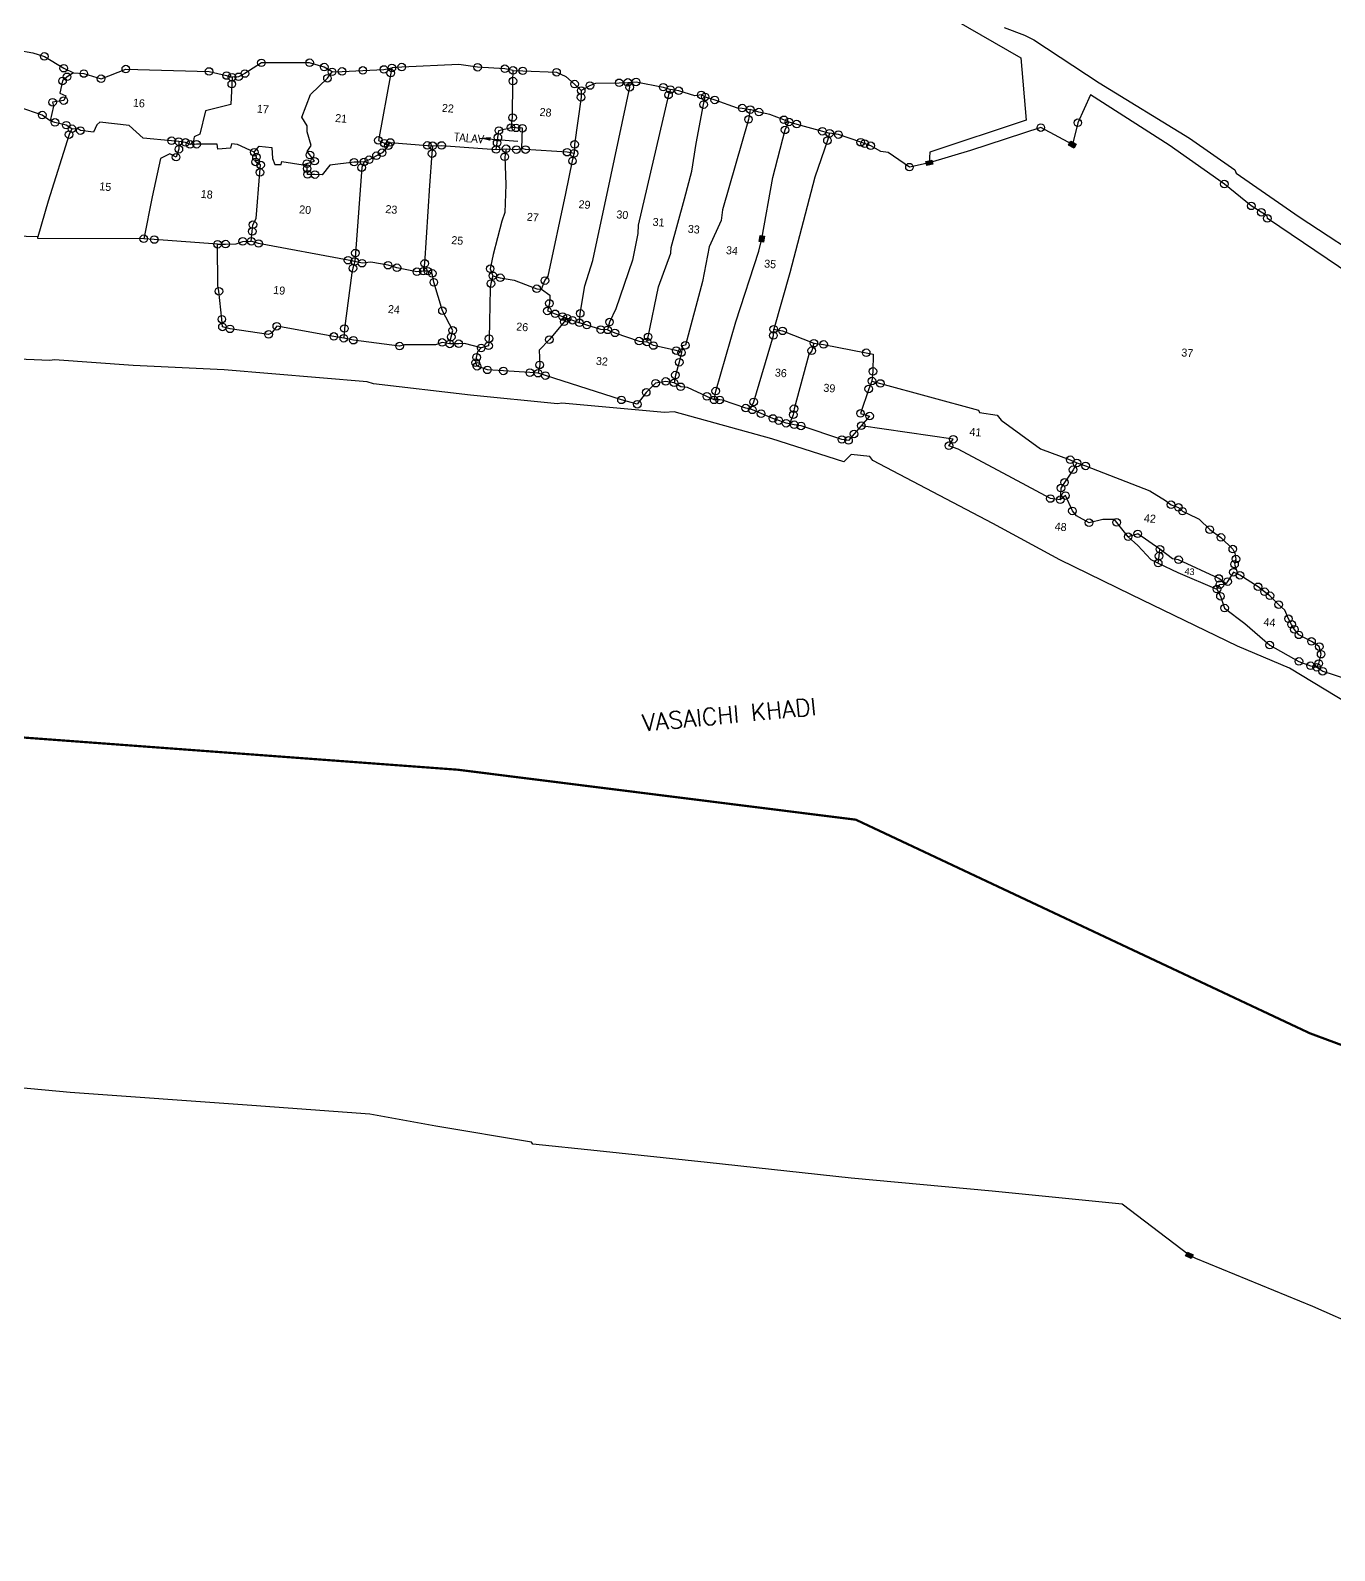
# Model space of a CAD drawing. Header units: metres. Extents: x 271592 to 276954, y 2137484 to 2140285.
# Drawn here: x 274428 to 275866, y 2137484 to 2139160 of the extents above; entities that cross this region are included whole.
import ezdxf

# ---------------------------------------------------------------- set-up
doc = ezdxf.new("R2010")
doc.units = ezdxf.units.M
doc.header["$LTSCALE"] = 0.3
doc.linetypes.add('DASHDOT', pattern=[1, 0.5, -0.25, 0, -0.25])
for name, color, linetype in [('OFF', 1, 'Continuous'), ('POLY_PARCEL', 6, 'Continuous'), ('POLY_ROAD', 30, 'Continuous'), ('POLY_WATER', 4, 'Continuous'), ('SYM_ARROW', 1, 'Continuous'), ('SYM_STONE', 1, 'Continuous'), ('TEXT_MAPIN', 7, 'Continuous'), ('TEXT_PARCEL', 7, 'Continuous'), ('V_BOUND_STREAM_LINE', 7, 'DASHDOT')]:
    doc.layers.add(name, color=color, linetype=linetype)
doc.styles.get("Standard").update_dxf_attribs({"font": 'simplex.shx'})
doc.styles.add('TEXT_MAP', font='', dxfattribs={"height": 1.8})
doc.styles.get('TEXT_MAP').set_extended_font_data('Kruti Dev 050')
doc.dimstyles.get("Standard").update_dxf_attribs({"dimtxt": 0.18, "dimasz": 0.18, "dimexe": 0.18, "dimexo": 0.0625, "dimgap": 0.09, "dimtad": 0, "dimtih": 1, "dimtoh": 1, "dimdec": 4, "dimzin": 0, "dimdsep": 46, "dimtxsty": 'Standard', "dimcen": 0.09, "dimadec": 0, "dimazin": 0, "dimtfac": 1, "dimtdec": 4, "dimtofl": 0, "dimtmove": 0, "dimatfit": 3, "dimfxl": 1, "dimtolj": 1, "dimtzin": 0, "dimarcsym": 0})

# ---------------------------------------------------------------- blocks, each defined once
blk = doc.blocks.new('STONE')
at = {"layer": 'SYM_STONE'}
blk.add_circle((0, 0), 0.851, dxfattribs=at)
blk = doc.blocks.new('STONESQUAREFILLED')
blk.add_hatch(color=256).paths.add_polyline_path([(0.7, -0.48), (0.7, 0.48), (-0.7, 0.48), (-0.7, -0.48)])
blk.add_lwpolyline([(-0.7, 0.48), (0.7, 0.48), (0.7, -0.48), (-0.7, -0.48)], close=True)
blk = doc.blocks.new('TEXTARROW')
blk.add_leader([(0, 0), (8.64, 0)], dimstyle='Standard', override={"dimtxt": 2.5, "dimasz": 2.5, "dimexe": 1.25, "dimexo": 0.625, "dimgap": 0.625, "dimtad": 1, "dimtih": 0, "dimtoh": 0, "dimzin": 8, "dimcen": 2.5, "dimtofl": 1})

msp = doc.modelspace()

# ---------------------------------------------------------------- linework, layer by layer
at = {"layer": 'OFF'}
for points in [[(275088.5, 2139097), (275086.4, 2139102.4)], [(275419.5, 2139025.3), (275418.9, 2139013.7)]]:
    msp.add_lwpolyline(points, dxfattribs=at)
at = {"layer": 'POLY_PARCEL'}
for points in [[(274379.6, 2139124.8), (274381.5, 2139133.2), (274389.4, 2139138.4), (274397.2, 2139140.9), (274430.2, 2139134.9), (274443, 2139131), (274464.3, 2139118), (274475, 2139112.9)], [(274760.2, 2139114), (274751.7, 2139119.2), (274735.5, 2139124), (274682.3, 2139123.9), (274664.2, 2139112.1), (274657.2, 2139108.5), (274650, 2139108)], [(274959.8, 2139115.6), (274950.8, 2139117.4), (274920.7, 2139119), (274900.1, 2139122), (274837.1, 2139119.2), (274826.2, 2139118.3)], [(274475, 2139112.9), (274468, 2139108.5), (274463, 2139104), (274459.9, 2139090.5), (274466.7, 2139087.7), (274464.3, 2139082.3), (274452.1, 2139080.4), (274452.9, 2139076.1), (274449.3, 2139060)], [(274475, 2139112.9), (274486.5, 2139112.1), (274505.5, 2139106.4), (274532.8, 2139117.1), (274624.6, 2139114.4), (274644, 2139109.9), (274650, 2139108)], [(274650, 2139108), (274649.7, 2139100.5), (274648.7, 2139077.9), (274620.6, 2139070.9), (274614.5, 2139045.3), (274608.3, 2139042.5), (274607.5, 2139038), (274603.6, 2139034)], [(274732.6, 2139012.8), (274741, 2139015.5), (274735.8, 2139022.3), (274732.9, 2139026.2), (274737.1, 2139032.9), (274732.9, 2139047.8), (274732.9, 2139054.3), (274726.8, 2139064.1), (274736.3, 2139088.9), (274755.2, 2139106.9), (274760.2, 2139114)], [(274760.2, 2139114), (274771.3, 2139114.5), (274794.2, 2139115.6), (274817.5, 2139116.6), (274826.2, 2139118.3)], [(274826.2, 2139118.3), (274825, 2139112.6), (274811.4, 2139038.4), (274817.9, 2139035.2), (274822.2, 2139032.5)], [(274957.7, 2139052.6), (274959.4, 2139063.6), (274959.7, 2139103.8), (274959.8, 2139115.6)], [(274959.8, 2139115.6), (274970.6, 2139115.1), (275007.8, 2139113.5), (275018.1, 2139108.9), (275027.7, 2139100.5), (275035, 2139093.3)], [(275035, 2139093.3), (275034.8, 2139085.9), (275027.7, 2139034), (275027.2, 2139024.1)], [(275033.1, 2138837.3), (275033.9, 2138847.6), (275038.9, 2138878.1), (275047.9, 2138905.9), (275067.9, 2139000.6), (275088.5, 2139097)], [(275035, 2139093.3), (275044.6, 2139098.9), (275051.2, 2139101.4), (275076.9, 2139101.9), (275086.4, 2139102.4)], [(275133.3, 2139094.4), (275131.3, 2139088.6), (275097.8, 2138944.8), (275097.5, 2138935.8), (275091.4, 2138906.3), (275073.1, 2138852.7), (275066.2, 2138838.1), (275064.1, 2138829.5)], [(275086.4, 2139102.4), (275095.5, 2139102.8), (275125.5, 2139097.1), (275133.3, 2139094.4)], [(275107.5, 2138816.2), (275108.8, 2138821.8), (275120.4, 2138876.8), (275133.8, 2138913.9), (275134.3, 2138920.4), (275148.9, 2138974.1), (275156.9, 2139004.4), (275161.8, 2139035), (275170, 2139077.8), (275171.7, 2139086.4)], [(275171.7, 2139086.4), (275167.4, 2139088.5), (275160.4, 2139087.6), (275142.5, 2139093.2), (275133.3, 2139094.4)], [(275171.7, 2139086.4), (275182.2, 2139083), (275207.1, 2139074.2), (275212.6, 2139074), (275221.4, 2139072.4)], [(274449.3, 2139060), (274440.7, 2139066.3), (274406.9, 2139078), (274399.1, 2139077.5)], [(275221.4, 2139072.4), (275219.5, 2139061.6), (275191, 2138962), (275189.2, 2138949.9), (275176.1, 2138921.1), (275168.7, 2138882.9), (275149.9, 2138812.5), (275146.4, 2138812), (275145.6, 2138804.5)], [(275264.1, 2139058.8), (275258.5, 2139061.1), (275242.9, 2139066.8), (275231, 2139069.6), (275221.4, 2139072.4)], [(274473.3, 2139051.3), (274467.2, 2139055.2), (274454.7, 2139058.2), (274449.3, 2139060)], [(274591.1, 2139037.1), (274583.3, 2139038), (274551.8, 2139040.9), (274536.4, 2139054.9), (274504.3, 2139058.6), (274501, 2139055.6), (274497.1, 2139047.5), (274482.7, 2139049.2), (274480.5, 2139050.9), (274473.3, 2139051.3)], [(275181.6, 2138752.3), (275183.4, 2138762), (275205.7, 2138838.2), (275231, 2138916.4), (275234.2, 2138929.9), (275246.2, 2138997.6), (275259.8, 2139050), (275264.1, 2139058.8)], [(275264.1, 2139058.8), (275272.7, 2139056.4), (275301, 2139048.5), (275308.9, 2139046.2)], [(274473.3, 2139051.3), (274470.2, 2139044.8), (274447.1, 2138971.5), (274435.8, 2138931.9)], [(274591.1, 2139037.1), (274591.3, 2139028.6), (274588.2, 2139019.9), (274581.4, 2139023.7), (274571.2, 2139018.4), (274561.7, 2138976.1), (274552.5, 2138930)], [(274603.6, 2139034), (274598.6, 2139036.2), (274591.1, 2139037.1)], [(274822.2, 2139032.5), (274824.5, 2139036.1), (274865.4, 2139032.9), (274871.2, 2139032.5)], [(275308.9, 2139046.2), (275306.6, 2139038.2), (275292.7, 2138997.7), (275265, 2138892.3), (275247.3, 2138830.2)], [(275418.9, 2139013.7), (275397, 2139008.9), (275373.5, 2139024.9), (275365.6, 2139026.3), (275354.3, 2139032.5), (275347.6, 2139034.8), (275343.2, 2139036.4), (275318.7, 2139044.8), (275308.9, 2139046.2)], [(274674.5, 2139025.3), (274655.8, 2139033.7), (274649.2, 2139034.6), (274648.4, 2139029.9), (274634.4, 2139028.9), (274633.5, 2139034.4), (274610.9, 2139034.1), (274603.6, 2139034)], [(274671.2, 2138927.2), (274672.3, 2138938), (274673, 2138945.4), (274676.7, 2138952.3), (274680.7, 2139003.1), (274681.5, 2139011.3), (274675.9, 2139014.6), (274676.9, 2139020), (274674.5, 2139025.3)], [(274674.5, 2139025.3), (274679.9, 2139031.9), (274693.8, 2139030.6), (274694.5, 2139018.6), (274697.2, 2139012), (274704, 2139012), (274704.9, 2139015), (274728.3, 2139011.5), (274732.6, 2139012.8)], [(274822.2, 2139032.5), (274815.4, 2139024.8), (274809.2, 2139021.5), (274801.1, 2139017.1), (274795.6, 2139014.6)], [(274861, 2138894.2), (274862.5, 2138902.7), (274868.2, 2138988.5), (274870.5, 2139023.8), (274871.2, 2139032.5)], [(274871.2, 2139032.5), (274881, 2139032.8), (274941.2, 2139028.4)], [(274952.1, 2139029.2), (274950.6, 2139020.3), (274951.8, 2138989.7), (274950.9, 2138958.8), (274947.6, 2138949.4), (274937.9, 2138912.7), (274934.6, 2138896.9), (274937.6, 2138889.1)], [(275027.2, 2139024.1), (275019.5, 2139025.4), (274973.6, 2139028.2), (274969.4, 2139029.6)], [(274991.2, 2138874.5), (274995, 2138883.8), (274998.5, 2138888.8), (275018, 2138979.8), (275025.4, 2139015.7), (275027.2, 2139024.1)], [(274795.6, 2139014.6), (274790.2, 2139014.5), (274784.5, 2139014.4), (274757.7, 2139011.1), (274749.3, 2139000.5), (274741.4, 2139000.7), (274733.2, 2139000.9), (274732.8, 2139007.3), (274732.6, 2139012.8)], [(274795.6, 2139014.6), (274792.9, 2139008.4), (274786, 2138914.1), (274785.3, 2138904.9)], [(274435.8, 2138931.9), (274397.7, 2138933), (274385.3, 2138946.1), (274373.7, 2138955), (274365, 2138963.2), (274360.4, 2138967.5), (274366.1, 2138980.3), (274371.9, 2138999.7)], [(274552.5, 2138930), (274435.9, 2138930.1), (274435.8, 2138931.9)], [(274634, 2138923.9), (274564.1, 2138929.1), (274552.5, 2138930)], [(274634, 2138923.9), (274642.9, 2138924.1), (274654.6, 2138924.4), (274661.7, 2138927.1), (274671.2, 2138927.2)], [(274773.2, 2138820.2), (274762.2, 2138822.3), (274699.3, 2138833.5), (274693.6, 2138825.9), (274690.3, 2138824.5), (274647.7, 2138830.6), (274639.4, 2138832.7), (274638.7, 2138841.2), (274635.5, 2138872.1), (274634.3, 2138878), (274634, 2138923.9)], [(274785.3, 2138904.9), (274777.9, 2138906.3), (274679.3, 2138924.7), (274671.2, 2138927.2)], [(274785.3, 2138904.9), (274783.3, 2138897.4), (274782.1, 2138892.5), (274773.8, 2138831), (274773.2, 2138820.2)], [(274861, 2138894.2), (274853.8, 2138893.6), (274831.8, 2138898), (274822, 2138900.8), (274803, 2138904.2), (274793.3, 2138903), (274785.3, 2138904.9)], [(274890.1, 2138814), (274891.7, 2138821.7), (274893.3, 2138828.9), (274882, 2138850.6), (274872.5, 2138881.9), (274870.8, 2138891.7), (274865.9, 2138894.2), (274861, 2138894.2)], [(274937.6, 2138889.1), (274935.5, 2138880.5), (274934.6, 2138875.1), (274933.4, 2138819.8), (274932.9, 2138811.9), (274924.7, 2138809.5)], [(274937.6, 2138889.1), (274945.7, 2138887), (274961.2, 2138884.2), (274985.9, 2138874.9), (274991.2, 2138874.5)], [(274991.2, 2138874.5), (275000.5, 2138867.9), (274999.9, 2138858.6), (274997.7, 2138850.4), (275006.3, 2138847.2), (275014.5, 2138844.2), (275019.5, 2138842.3)], [(275019.5, 2138842.3), (275016.2, 2138838.5), (274999.9, 2138818.8), (274988.7, 2138807), (274989.2, 2138790.9), (274987.4, 2138781.7)], [(275019.5, 2138842.3), (275025.4, 2138840.1), (275033.1, 2138837.3)], [(275064.1, 2138829.5), (275056.6, 2138829.8), (275041.2, 2138834.8), (275033.1, 2138837.3)], [(274890.1, 2138814), (274881.7, 2138815.7), (274874.2, 2138813), (274840.1, 2138813.1), (274834.7, 2138811.6), (274783.8, 2138818.1), (274773.2, 2138820.2)], [(275064.1, 2138829.5), (275072.2, 2138826.2), (275098.8, 2138817.1), (275107.5, 2138816.2)], [(275221.6, 2138742), (275221.7, 2138742.3), (275225.2, 2138750), (275246.9, 2138823.3), (275247.3, 2138830.2)], [(275247.3, 2138830.2), (275257.1, 2138828.4), (275291.6, 2138814.8)], [(274924.7, 2138809.5), (274906.4, 2138814.3), (274899.9, 2138814.2), (274890.1, 2138814)], [(274987.4, 2138781.7), (274978.4, 2138782.3), (274949.2, 2138784.2), (274931.5, 2138785.4), (274920.2, 2138789.4), (274918.7, 2138793.2), (274919.6, 2138799.2), (274921.1, 2138805.8)], [(274921.1, 2138805.8), (274924.7, 2138809.5)], [(275145.6, 2138804.5), (275139.8, 2138806.6), (275114.6, 2138812.2), (275107.5, 2138816.2)], [(275145.6, 2138804.5), (275143.1, 2138793.7), (275138.9, 2138779.6), (275137.4, 2138771.1)], [(275291.6, 2138814.8), (275289.2, 2138806.5), (275286.1, 2138802.2), (275269.8, 2138742.5), (275268.9, 2138735.9), (275264.7, 2138725.9)], [(275291.6, 2138814.8), (275302.3, 2138813.5), (275349.3, 2138804.3), (275356.9, 2138802.8), (275356.7, 2138783.7), (275355.6, 2138773)], [(275137.4, 2138771.1), (275128.3, 2138772.7), (275117, 2138770.7), (275106.7, 2138760.6), (275096.9, 2138747.4), (275079.4, 2138752.3), (274995.5, 2138779.1), (274987.4, 2138781.7)], [(275181.6, 2138752.3), (275173.7, 2138756.2), (275152.2, 2138765.8), (275144.7, 2138766.7), (275137.4, 2138771.1)], [(275355.6, 2138773), (275352.1, 2138764.3), (275343, 2138737.4), (275353.1, 2138734.5), (275343.8, 2138723.8)], [(275355.6, 2138773), (275364.9, 2138770.4), (275473.3, 2138741.1), (275474.4, 2138738.3), (275493.8, 2138735.4), (275498.1, 2138730), (275541.7, 2138698.2), (275574.4, 2138686.3), (275581.7, 2138682.7)], [(275221.6, 2138742), (275216.5, 2138743.3), (275191, 2138752.1), (275187.8, 2138752.2), (275181.6, 2138752.3)], [(275264.7, 2138725.9), (275260.9, 2138726.5), (275252.9, 2138729.4), (275246.4, 2138731.8), (275233.3, 2138737.1), (275223.8, 2138741.3), (275221.6, 2138742)], [(275343.8, 2138723.8), (275335.9, 2138714.7), (275329.8, 2138707.6), (275322.5, 2138708.6), (275277.4, 2138723.6), (275270, 2138724.9), (275264.7, 2138725.9)], [(275563.3, 2138642.2), (275552.4, 2138643.5), (275510.5, 2138665.8), (275450.7, 2138698.1), (275440.5, 2138701.8), (275445.3, 2138708.9), (275343.8, 2138723.8)], [(275581.7, 2138682.7), (275577.4, 2138675.3), (275568, 2138661.3), (275564.1, 2138655.1), (275563.3, 2138642.2)], [(275581.7, 2138682.7), (275591.3, 2138679.4), (275662, 2138651.9), (275679.4, 2138641.2), (275685.5, 2138636.7), (275693.7, 2138633.8), (275698.1, 2138629.6), (275703.5, 2138626.9), (275716.5, 2138620.7), (275728.1, 2138609.2), (275740.5, 2138600.7), (275753.6, 2138587.8), (275755.8, 2138583.2), (275757.1, 2138576.8), (275755.5, 2138571.1), (275759.3, 2138560.2)], [(275638.2, 2138601.4), (275625.6, 2138617.2), (275623.1, 2138620.3), (275610.2, 2138620.3), (275595.1, 2138616.8), (275581.4, 2138624.4), (275576.7, 2138629.8), (275569.1, 2138646.8), (275563.3, 2138642.2)], [(275673.2, 2138587.7), (275648.8, 2138604.6), (275638.2, 2138601.4)], [(275638.2, 2138601.4), (275648.9, 2138591.9), (275663.1, 2138576.4), (275671.3, 2138572.3)], [(275671.3, 2138572.3), (275672.3, 2138580.1), (275673.2, 2138587.7)], [(275746.3, 2138549.4), (275746.1, 2138549.5), (275738.2, 2138555.4), (275693.8, 2138576.1), (275687.1, 2138576.9), (275673.2, 2138587.7)], [(275671.3, 2138572.3), (275692.8, 2138562), (275736.1, 2138543.7)], [(275759.3, 2138560.2), (275754.3, 2138562.2), (275747.8, 2138551.9), (275746.3, 2138549.4)], [(275846.2, 2138457.5), (275848.3, 2138461.6), (275851, 2138471.9), (275848.9, 2138480.2), (275840.4, 2138486), (275826.4, 2138493.2), (275821.5, 2138499.3), (275818.5, 2138504.7), (275815, 2138511), (275811, 2138520.3), (275804.1, 2138526.6), (275794.6, 2138536.4), (275788.7, 2138540.8), (275781.4, 2138546.2), (275761.5, 2138558.9), (275759.3, 2138560.2)], [(275736.1, 2138543.7), (275739.4, 2138548.6), (275746.3, 2138549.4)], [(275736.1, 2138543.7), (275740, 2138535.7), (275744.6, 2138522.7), (275766.8, 2138505.6), (275794.3, 2138482), (275826.5, 2138464), (275839.4, 2138459.2), (275846.2, 2138457.5)], [(275846.2, 2138457.5), (275852.7, 2138453.1), (275879, 2138444.9), (275886.1, 2138440.9), (275915.1, 2138431.4), (275935.7, 2138421.6), (275957.2, 2138414.4), (275969.2, 2138410.3), (275977.8, 2138408.2), (275991.3, 2138407.8), (276015.2, 2138407.2), (276024.7, 2138405.9), (276035, 2138399.1), (276175.8, 2138353.2), (276219, 2138338.4)]]:
    msp.add_lwpolyline(points, dxfattribs=at)
at = {"layer": 'POLY_ROAD'}
for points in [[(274238.2, 2139503), (274302, 2139509), (274305.5, 2139510.5), (274528.7, 2139482), (274627.3, 2139461.2), (274753.9, 2139431.2), (274869.8, 2139405.3), (274869.3, 2139398.4), (274896.6, 2139392.1), (274915.3, 2139372.5), (274939.6, 2139374.3), (274983.8, 2139370.3), (275070.7, 2139329.3), (275118.1, 2139304.5), (275215.4, 2139277.2), (275220.2, 2139278.5), (275295, 2139234.6), (275298.6, 2139231), (275385, 2139207.5), (275520, 2139129.5), (275525.7, 2139060.8), (275419.5, 2139025.3), (275419.5, 2139025.3)], [(275883.7, 2138890), (275791.7, 2138952.4), (275791.5, 2138955.3), (275785, 2138959.2), (275773.9, 2138966.2), (275744.3, 2138990.2), (275683.4, 2139033.2), (275596.7, 2139088.7), (275582.7, 2139057.9), (275576.7, 2139033.7), (275541.9, 2139052.5), (275464.2, 2139027.3), (275418.9, 2139013.7)]]:
    msp.add_lwpolyline(points, dxfattribs=at)
at = {"layer": 'POLY_WATER'}
for points in [[(275501.4, 2139163), (275524, 2139154.5), (275534.2, 2139149.2), (275606.2, 2139101.9), (275706, 2139040.8), (275755.8, 2139006.1), (275757.4, 2139002.4), (275826.6, 2138954.2), (275911.1, 2138899)], [(274941.2, 2139028.4), (274942.3, 2139035.7), (274943.1, 2139041.7), (274944.2, 2139049.3), (274957.7, 2139052.6)], [(274969.4, 2139029.6), (274970.1, 2139051.8), (274963.2, 2139052.2), (274957.7, 2139052.6)], [(274941.2, 2139028.4), (274952.1, 2139029.2)], [(274952.1, 2139029.2), (274963.5, 2139028.3), (274969.4, 2139029.6)], [(275920.5, 2138393.3), (275816.1, 2138456.4), (275758.9, 2138480.9), (275641.8, 2138537.4), (275563, 2138576.1), (275489.1, 2138616.1), (275356.5, 2138685.4), (275353.3, 2138689.9), (275332.7, 2138692.2), (275324.6, 2138684.1), (275245.3, 2138709.5), (275137.4, 2138739), (275127, 2138738.5), (275013.7, 2138748.7), (275008.8, 2138748), (274913, 2138757.6), (274805.8, 2138769.9), (274799, 2138772.3), (274641.2, 2138785.5), (274540.8, 2138790.1), (274454.3, 2138796.4), (274449.1, 2138795.6), (274370.6, 2138799)], [(276356, 2137483.5), (276265.3, 2137540.2), (276216.5, 2137571), (276184.4, 2137590.2), (276136, 2137621.7), (276090.5, 2137651.2), (276013.7, 2137679.5), (275948.6, 2137705.7), (275841.8, 2137752.7), (275712.7, 2137805.5), (275705.6, 2137809.1), (275631.6, 2137865.4), (275488.3, 2137879.7), (275332.7, 2137894), (275174.1, 2137911.3), (275052.7, 2137924.4), (274981.6, 2137931.8), (274980.1, 2137933.8), (274874.6, 2137951.5), (274802, 2137964.8), (274671.7, 2137974.3), (274471.3, 2137988.8), (274380.3, 2137997)]]:
    msp.add_lwpolyline(points, dxfattribs=at)
at = {"layer": 'V_BOUND_STREAM_LINE', "ltscale": 10, "const_width": 2.45}
msp.add_lwpolyline([(274280.5, 2139786.8), (274590.6, 2139736.5), (275053, 2139607.4), (275558.5, 2139362), (276125.9, 2139014.3), (276578.7, 2138548), (276830.3, 2138309.6), (276523.6, 2137800.1), (275838.6, 2138053.9), (275337.9, 2138289.4), (274899, 2138344.5), (274330.9, 2138386.6)], dxfattribs=at)

# ---------------------------------------------------------------- block references
at = {"layer": 'SYM_ARROW', "xscale": 4.900739516321015, "yscale": 4.900739516321015, "zscale": 4.900739516321015, "rotation": 355.3574673996505}
msp.add_blockref('TEXTARROW', (274922.8, 2139041), dxfattribs=at)
at = {"layer": 'SYM_STONE'}
for name, p, xscale, yscale, zscale, rotation in [('STONE', (274443, 2139131), 4.900739516321015, 4.900739516321015, 4.900739516321015, 355.3574673996505), ('STONE', (274464.3, 2139118), 4.900739516321015, 4.900739516321015, 4.900739516321015, 355.3574673996505), ('STONE', (274532.8, 2139117.1), 4.900739516321015, 4.900739516321015, 4.900739516321015, 355.3574673996505), ('STONE', (274682.3, 2139123.9), 4.900739516321015, 4.900739516321015, 4.900739516321015, 355.3574673996505), ('STONE', (274735.5, 2139124), 4.900739516321015, 4.900739516321015, 4.900739516321015, 355.3574673996505), ('STONE', (274751.7, 2139119.2), 4.900739516321015, 4.900739516321015, 4.900739516321015, 355.3574673996505), ('STONE', (274794.2, 2139115.6), 4.900739516321015, 4.900739516321015, 4.900739516321015, 355.3574673996505), ('STONE', (274817.5, 2139116.6), 4.900739516321015, 4.900739516321015, 4.900739516321015, 355.3574673996505), ('STONE', (274826.2, 2139118.3), 4.900739516321015, 4.900739516321015, 4.900739516321015, 355.3574673996505), ('STONE', (274837.1, 2139119.2), 4.900739516321015, 4.900739516321015, 4.900739516321015, 355.3574673996505), ('STONE', (274920.7, 2139119), 4.900739516321015, 4.900739516321015, 4.900739516321015, 355.3574673996505), ('STONE', (274950.8, 2139117.4), 4.900739516321015, 4.900739516321015, 4.900739516321015, 355.3574673996505), ('STONE', (274959.8, 2139115.6), 4.900739516321015, 4.900739516321015, 4.900739516321015, 355.3574673996505), ('STONE', (274463, 2139104), 4.900739516321015, 4.900739516321015, 4.900739516321015, 355.3574673996505), ('STONE', (274468, 2139108.5), 4.900739516321015, 4.900739516321015, 4.900739516321015, 355.3574673996505), ('STONE', (274486.5, 2139112.1), 4.900739516321015, 4.900739516321015, 4.900739516321015, 355.3574673996505), ('STONE', (274505.5, 2139106.4), 4.900739516321015, 4.900739516321015, 4.900739516321015, 355.3574673996505), ('STONE', (274624.6, 2139114.4), 4.900739516321015, 4.900739516321015, 4.900739516321015, 355.3574673996505), ('STONE', (274644, 2139109.9), 4.900739516321015, 4.900739516321015, 4.900739516321015, 355.3574673996505), ('STONE', (274649.7, 2139100.5), 4.900739516321015, 4.900739516321015, 4.900739516321015, 355.3574673996505), ('STONE', (274650, 2139108), 4.900739516321015, 4.900739516321015, 4.900739516321015, 355.3574673996505), ('STONE', (274657.2, 2139108.5), 4.900739516321015, 4.900739516321015, 4.900739516321015, 355.3574673996505), ('STONE', (274664.2, 2139112.1), 4.900739516321015, 4.900739516321015, 4.900739516321015, 355.3574673996505), ('STONE', (274755.2, 2139106.9), 4.900739516321015, 4.900739516321015, 4.900739516321015, 355.3574673996505), ('STONE', (274760.2, 2139114), 4.900739516321015, 4.900739516321015, 4.900739516321015, 355.3574673996505), ('STONE', (274771.3, 2139114.5), 4.900739516321015, 4.900739516321015, 4.900739516321015, 355.3574673996505), ('STONE', (274825, 2139112.6), 4.900739516321015, 4.900739516321015, 4.900739516321015, 355.3574673996505), ('STONE', (274959.7, 2139103.8), 4.900739516321015, 4.900739516321015, 4.900739516321015, 355.3574673996505), ('STONE', (274970.6, 2139115.1), 4.900739516321015, 4.900739516321015, 4.900739516321015, 355.3574673996505), ('STONE', (275007.8, 2139113.5), 4.900739516321015, 4.900739516321015, 4.900739516321015, 355.3574673996505), ('STONE', (275027.7, 2139100.5), 4.900739516321015, 4.900739516321015, 4.900739516321015, 355.3574673996505), ('STONE', (275044.6, 2139098.9), 4.900739516321015, 4.900739516321015, 4.900739516321015, 355.3574673996505), ('STONE', (275076.9, 2139101.9), 4.900739516321015, 4.900739516321015, 4.900739516321015, 355.3574673996505), ('STONE', (275086.4, 2139102.4), 4.900739516321015, 4.900739516321015, 4.900739516321015, 355.3574673996505), ('STONE', (275095.5, 2139102.8), 4.900739516321015, 4.900739516321015, 4.900739516321015, 355.3574673996505), ('STONE', (274464.3, 2139082.3), 4.900739516321015, 4.900739516321015, 4.900739516321015, 355.3574673996505), ('STONE', (275034.8, 2139085.9), 4.900739516321015, 4.900739516321015, 4.900739516321015, 355.3574673996505), ('STONE', (275035, 2139093.3), 4.900739516321015, 4.900739516321015, 4.900739516321015, 355.3574673996505), ('STONE', (275088.5, 2139097), 4.900739516321015, 4.900739516321015, 4.900739516321015, 355.3574673996505), ('STONE', (275125.5, 2139097.1), 4.900739516321015, 4.900739516321015, 4.900739516321015, 355.3574673996505), ('STONE', (275131.3, 2139088.6), 4.900739516321015, 4.900739516321015, 4.900739516321015, 355.3574673996505), ('STONE', (275133.3, 2139094.4), 4.900739516321015, 4.900739516321015, 4.900739516321015, 355.3574673996505), ('STONE', (275142.5, 2139093.2), 4.900739516321015, 4.900739516321015, 4.900739516321015, 355.3574673996505), ('STONE', (275167.4, 2139088.5), 4.900739516321015, 4.900739516321015, 4.900739516321015, 355.3574673996505), ('STONE', (275171.7, 2139086.4), 4.900739516321015, 4.900739516321015, 4.900739516321015, 355.3574673996505), ('STONE', (275182.2, 2139083), 4.900739516321015, 4.900739516321015, 4.900739516321015, 355.3574673996505), ('STONE', (274440.7, 2139066.3), 4.900739516321015, 4.900739516321015, 4.900739516321015, 355.3574673996505), ('STONE', (274452.1, 2139080.4), 4.900739516321015, 4.900739516321015, 4.900739516321015, 355.3574673996505), ('STONE', (275170, 2139077.8), 4.900739516321015, 4.900739516321015, 4.900739516321015, 355.3574673996505), ('STONE', (275212.6, 2139074), 4.900739516321015, 4.900739516321015, 4.900739516321015, 355.3574673996505), ('STONE', (275221.4, 2139072.4), 4.900739516321015, 4.900739516321015, 4.900739516321015, 355.3574673996505), ('STONE', (275231, 2139069.6), 4.900739516321015, 4.900739516321015, 4.900739516321015, 355.3574673996505), ('STONE', (274454.7, 2139058.2), 4.900739516321015, 4.900739516321015, 4.900739516321015, 355.3574673996505), ('STONE', (274467.2, 2139055.2), 4.900739516321015, 4.900739516321015, 4.900739516321015, 355.3574673996505), ('STONE', (274473.3, 2139051.3), 4.900739516321015, 4.900739516321015, 4.900739516321015, 355.3574673996505), ('STONE', (274482.7, 2139049.2), 4.900739516321015, 4.900739516321015, 4.900739516321015, 355.3574673996505), ('STONE', (274944.2, 2139049.3), 4.900739516321015, 4.900739516321015, 4.900739516321015, 355.3574673996505), ('STONE', (274957.7, 2139052.6), 4.900739516321015, 4.900739516321015, 4.900739516321015, 355.3574673996505), ('STONE', (274959.4, 2139063.6), 4.900739516321015, 4.900739516321015, 4.900739516321015, 355.3574673996505), ('STONE', (274963.2, 2139052.2), 4.900739516321015, 4.900739516321015, 4.900739516321015, 355.3574673996505), ('STONE', (274970.1, 2139051.8), 4.900739516321015, 4.900739516321015, 4.900739516321015, 355.3574673996505), ('STONE', (275219.5, 2139061.6), 4.900739516321015, 4.900739516321015, 4.900739516321015, 355.3574673996505), ('STONE', (275258.5, 2139061.1), 4.900739516321015, 4.900739516321015, 4.900739516321015, 355.3574673996505), ('STONE', (275259.8, 2139050), 4.900739516321015, 4.900739516321015, 4.900739516321015, 355.3574673996505), ('STONE', (275264.1, 2139058.8), 4.900739516321015, 4.900739516321015, 4.900739516321015, 355.3574673996505), ('STONE', (275272.7, 2139056.4), 4.900739516321015, 4.900739516321015, 4.900739516321015, 355.3574673996505), ('STONE', (275301, 2139048.5), 4.900739516321015, 4.900739516321015, 4.900739516321015, 355.3574673996505), ('STONE', (275541.9, 2139052.5), 4.900739516321015, 4.900739516321015, 4.900739516321015, 355.3574673996505), ('STONE', (275582.7, 2139057.9), 4.900739516321015, 4.900739516321015, 4.900739516321015, 355.3574673996505), ('STONE', (274470.2, 2139044.8), 4.900739516321015, 4.900739516321015, 4.900739516321015, 355.3574673996505), ('STONE', (274583.3, 2139038), 4.900739516321015, 4.900739516321015, 4.900739516321015, 355.3574673996505), ('STONE', (274591.1, 2139037.1), 4.900739516321015, 4.900739516321015, 4.900739516321015, 355.3574673996505), ('STONE', (274598.6, 2139036.2), 4.900739516321015, 4.900739516321015, 4.900739516321015, 355.3574673996505), ('STONE', (274603.6, 2139034), 4.900739516321015, 4.900739516321015, 4.900739516321015, 355.3574673996505), ('STONE', (274610.9, 2139034.1), 4.900739516321015, 4.900739516321015, 4.900739516321015, 355.3574673996505), ('STONE', (274811.4, 2139038.4), 4.900739516321015, 4.900739516321015, 4.900739516321015, 355.3574673996505), ('STONE', (274817.9, 2139035.2), 4.900739516321015, 4.900739516321015, 4.900739516321015, 355.3574673996505), ('STONE', (274822.2, 2139032.5), 4.900739516321015, 4.900739516321015, 4.900739516321015, 355.3574673996505), ('STONE', (274824.5, 2139036.1), 4.900739516321015, 4.900739516321015, 4.900739516321015, 355.3574673996505), ('STONE', (274865.4, 2139032.9), 4.900739516321015, 4.900739516321015, 4.900739516321015, 355.3574673996505), ('STONE', (274871.2, 2139032.5), 4.900739516321015, 4.900739516321015, 4.900739516321015, 355.3574673996505), ('STONE', (274881, 2139032.8), 4.900739516321015, 4.900739516321015, 4.900739516321015, 355.3574673996505), ('STONE', (274942.3, 2139035.7), 4.900739516321015, 4.900739516321015, 4.900739516321015, 355.3574673996505), ('STONE', (274943.1, 2139041.7), 4.900739516321015, 4.900739516321015, 4.900739516321015, 355.3574673996505), ('STONE', (275027.7, 2139034), 4.900739516321015, 4.900739516321015, 4.900739516321015, 355.3574673996505), ('STONE', (275306.6, 2139038.2), 4.900739516321015, 4.900739516321015, 4.900739516321015, 355.3574673996505), ('STONE', (275308.9, 2139046.2), 4.900739516321015, 4.900739516321015, 4.900739516321015, 355.3574673996505), ('STONE', (275318.7, 2139044.8), 4.900739516321015, 4.900739516321015, 4.900739516321015, 355.3574673996505), ('STONE', (275343.2, 2139036.4), 4.900739516321015, 4.900739516321015, 4.900739516321015, 355.3574673996505), ('STONE', (275347.6, 2139034.8), 4.900739516321015, 4.900739516321015, 4.900739516321015, 355.3574673996505), ('STONE', (275354.3, 2139032.5), 4.900739516321015, 4.900739516321015, 4.900739516321015, 355.3574673996505), ('STONESQUAREFILLED', (275576.7, 2139033.7), 4.900739516321016, 4.900739516321016, 4.900739516321016, 151.645063815434), ('STONE', (274588.2, 2139019.9), 4.900739516321015, 4.900739516321015, 4.900739516321015, 355.3574673996505), ('STONE', (274591.3, 2139028.6), 4.900739516321015, 4.900739516321015, 4.900739516321015, 355.3574673996505), ('STONE', (274674.5, 2139025.3), 4.900739516321015, 4.900739516321015, 4.900739516321015, 355.3574673996505), ('STONE', (274676.9, 2139020), 4.900739516321015, 4.900739516321015, 4.900739516321015, 355.3574673996505), ('STONE', (274735.8, 2139022.3), 4.900739516321015, 4.900739516321015, 4.900739516321015, 355.3574673996505), ('STONE', (274741, 2139015.5), 4.900739516321015, 4.900739516321015, 4.900739516321015, 355.3574673996505), ('STONE', (274801.1, 2139017.1), 4.900739516321015, 4.900739516321015, 4.900739516321015, 355.3574673996505), ('STONE', (274809.2, 2139021.5), 4.900739516321015, 4.900739516321015, 4.900739516321015, 355.3574673996505), ('STONE', (274815.4, 2139024.8), 4.900739516321015, 4.900739516321015, 4.900739516321015, 355.3574673996505), ('STONE', (274870.5, 2139023.8), 4.900739516321015, 4.900739516321015, 4.900739516321015, 355.3574673996505), ('STONE', (274941.2, 2139028.4), 4.900739516321015, 4.900739516321015, 4.900739516321015, 355.3574673996505), ('STONE', (274950.6, 2139020.3), 4.900739516321015, 4.900739516321015, 4.900739516321015, 355.3574673996505), ('STONE', (274952.1, 2139029.2), 4.900739516321015, 4.900739516321015, 4.900739516321015, 355.3574673996505), ('STONE', (274963.5, 2139028.3), 4.900739516321015, 4.900739516321015, 4.900739516321015, 355.3574673996505), ('STONE', (274973.6, 2139028.2), 4.900739516321015, 4.900739516321015, 4.900739516321015, 355.3574673996505), ('STONE', (275019.5, 2139025.4), 4.900739516321015, 4.900739516321015, 4.900739516321015, 355.3574673996505), ('STONE', (275025.4, 2139015.7), 4.900739516321015, 4.900739516321015, 4.900739516321015, 355.3574673996505), ('STONE', (275027.2, 2139024.1), 4.900739516321015, 4.900739516321015, 4.900739516321015, 355.3574673996505), ('STONE', (274675.9, 2139014.6), 4.900739516321015, 4.900739516321015, 4.900739516321015, 355.3574673996505), ('STONE', (274680.7, 2139003.1), 4.900739516321015, 4.900739516321015, 4.900739516321015, 355.3574673996505), ('STONE', (274681.5, 2139011.3), 4.900739516321015, 4.900739516321015, 4.900739516321015, 355.3574673996505), ('STONE', (274732.6, 2139012.8), 4.900739516321015, 4.900739516321015, 4.900739516321015, 355.3574673996505), ('STONE', (274732.8, 2139007.3), 4.900739516321015, 4.900739516321015, 4.900739516321015, 355.3574673996505), ('STONE', (274733.2, 2139000.9), 4.900739516321015, 4.900739516321015, 4.900739516321015, 355.3574673996505), ('STONE', (274741.4, 2139000.7), 4.900739516321015, 4.900739516321015, 4.900739516321015, 355.3574673996505), ('STONE', (274784.5, 2139014.4), 4.900739516321015, 4.900739516321015, 4.900739516321015, 355.3574673996505), ('STONE', (274792.9, 2139008.4), 4.900739516321015, 4.900739516321015, 4.900739516321015, 355.3574673996505), ('STONE', (274795.6, 2139014.6), 4.900739516321015, 4.900739516321015, 4.900739516321015, 355.3574673996505), ('STONE', (275397, 2139008.9), 4.900739516321015, 4.900739516321015, 4.900739516321015, 355.3574673996505), ('STONESQUAREFILLED', (275418.9, 2139013.7), 4.900739516321016, 4.900739516321016, 4.900739516321016, 192.1413679263194), ('STONE', (275744.3, 2138990.2), 4.900739516321015, 4.900739516321015, 4.900739516321015, 355.3574673996505), ('STONE', (275773.9, 2138966.2), 4.900739516321015, 4.900739516321015, 4.900739516321015, 355.3574673996505), ('STONE', (275785, 2138959.2), 4.900739516321015, 4.900739516321015, 4.900739516321015, 355.3574673996505), ('STONE', (275791.7, 2138952.4), 4.900739516321015, 4.900739516321015, 4.900739516321015, 355.3574673996505), ('STONE', (274672.3, 2138938), 4.900739516321015, 4.900739516321015, 4.900739516321015, 355.3574673996505), ('STONE', (274673, 2138945.4), 4.900739516321015, 4.900739516321015, 4.900739516321015, 355.3574673996505), ('STONE', (274552.5, 2138930), 4.900739516321015, 4.900739516321015, 4.900739516321015, 355.3574673996505), ('STONE', (274564.1, 2138929.1), 4.900739516321015, 4.900739516321015, 4.900739516321015, 355.3574673996505), ('STONE', (274634, 2138923.9), 4.900739516321015, 4.900739516321015, 4.900739516321015, 355.3574673996505), ('STONE', (274642.9, 2138924.1), 4.900739516321015, 4.900739516321015, 4.900739516321015, 355.3574673996505), ('STONE', (274661.7, 2138927.1), 4.900739516321015, 4.900739516321015, 4.900739516321015, 355.3574673996505), ('STONE', (274671.2, 2138927.2), 4.900739516321015, 4.900739516321015, 4.900739516321015, 355.3574673996505), ('STONE', (274679.3, 2138924.7), 4.900739516321015, 4.900739516321015, 4.900739516321015, 355.3574673996505), ('STONESQUAREFILLED', (275234.2, 2138929.9), 4.900739516321016, 4.900739516321016, 4.900739516321016, 79.96226322664268), ('STONE', (274777.9, 2138906.3), 4.900739516321015, 4.900739516321015, 4.900739516321015, 355.3574673996505), ('STONE', (274785.3, 2138904.9), 4.900739516321015, 4.900739516321015, 4.900739516321015, 355.3574673996505), ('STONE', (274786, 2138914.1), 4.900739516321015, 4.900739516321015, 4.900739516321015, 355.3574673996505), ('STONE', (274793.3, 2138903), 4.900739516321015, 4.900739516321015, 4.900739516321015, 355.3574673996505), ('STONE', (274822, 2138900.8), 4.900739516321015, 4.900739516321015, 4.900739516321015, 355.3574673996505), ('STONE', (274831.8, 2138898), 4.900739516321015, 4.900739516321015, 4.900739516321015, 355.3574673996505), ('STONE', (274862.5, 2138902.7), 4.900739516321015, 4.900739516321015, 4.900739516321015, 355.3574673996505), ('STONE', (274783.3, 2138897.4), 4.900739516321015, 4.900739516321015, 4.900739516321015, 355.3574673996505), ('STONE', (274853.8, 2138893.6), 4.900739516321015, 4.900739516321015, 4.900739516321015, 355.3574673996505), ('STONE', (274861, 2138894.2), 4.900739516321015, 4.900739516321015, 4.900739516321015, 355.3574673996505), ('STONE', (274865.9, 2138894.2), 4.900739516321015, 4.900739516321015, 4.900739516321015, 355.3574673996505), ('STONE', (274870.8, 2138891.7), 4.900739516321015, 4.900739516321015, 4.900739516321015, 355.3574673996505), ('STONE', (274872.5, 2138881.9), 4.900739516321015, 4.900739516321015, 4.900739516321015, 355.3574673996505), ('STONE', (274934.6, 2138896.9), 4.900739516321015, 4.900739516321015, 4.900739516321015, 355.3574673996505), ('STONE', (274937.6, 2138889.1), 4.900739516321015, 4.900739516321015, 4.900739516321015, 355.3574673996505), ('STONE', (274945.7, 2138887), 4.900739516321015, 4.900739516321015, 4.900739516321015, 355.3574673996505), ('STONE', (274995, 2138883.8), 4.900739516321015, 4.900739516321015, 4.900739516321015, 355.3574673996505), ('STONE', (274635.5, 2138872.1), 4.900739516321015, 4.900739516321015, 4.900739516321015, 355.3574673996505), ('STONE', (274935.5, 2138880.5), 4.900739516321015, 4.900739516321015, 4.900739516321015, 355.3574673996505), ('STONE', (274985.9, 2138874.9), 4.900739516321015, 4.900739516321015, 4.900739516321015, 355.3574673996505), ('STONE', (274882, 2138850.6), 4.900739516321015, 4.900739516321015, 4.900739516321015, 355.3574673996505), ('STONE', (274997.7, 2138850.4), 4.900739516321015, 4.900739516321015, 4.900739516321015, 355.3574673996505), ('STONE', (274999.9, 2138858.6), 4.900739516321015, 4.900739516321015, 4.900739516321015, 355.3574673996505), ('STONE', (275006.3, 2138847.2), 4.900739516321015, 4.900739516321015, 4.900739516321015, 355.3574673996505), ('STONE', (275033.9, 2138847.6), 4.900739516321015, 4.900739516321015, 4.900739516321015, 355.3574673996505), ('STONE', (274638.7, 2138841.2), 4.900739516321015, 4.900739516321015, 4.900739516321015, 355.3574673996505), ('STONE', (274639.4, 2138832.7), 4.900739516321015, 4.900739516321015, 4.900739516321015, 355.3574673996505), ('STONE', (274647.7, 2138830.6), 4.900739516321015, 4.900739516321015, 4.900739516321015, 355.3574673996505), ('STONE', (274699.3, 2138833.5), 4.900739516321015, 4.900739516321015, 4.900739516321015, 355.3574673996505), ('STONE', (274773.8, 2138831), 4.900739516321015, 4.900739516321015, 4.900739516321015, 355.3574673996505), ('STONE', (275014.5, 2138844.2), 4.900739516321015, 4.900739516321015, 4.900739516321015, 355.3574673996505), ('STONE', (275016.2, 2138838.5), 4.900739516321015, 4.900739516321015, 4.900739516321015, 355.3574673996505), ('STONE', (275019.5, 2138842.3), 4.900739516321015, 4.900739516321015, 4.900739516321015, 355.3574673996505), ('STONE', (275025.4, 2138840.1), 4.900739516321015, 4.900739516321015, 4.900739516321015, 355.3574673996505), ('STONE', (275033.1, 2138837.3), 4.900739516321015, 4.900739516321015, 4.900739516321015, 355.3574673996505), ('STONE', (275041.2, 2138834.8), 4.900739516321015, 4.900739516321015, 4.900739516321015, 355.3574673996505), ('STONE', (275066.2, 2138838.1), 4.900739516321015, 4.900739516321015, 4.900739516321015, 355.3574673996505), ('STONE', (274690.3, 2138824.5), 4.900739516321015, 4.900739516321015, 4.900739516321015, 355.3574673996505), ('STONE', (274762.2, 2138822.3), 4.900739516321015, 4.900739516321015, 4.900739516321015, 355.3574673996505), ('STONE', (274773.2, 2138820.2), 4.900739516321015, 4.900739516321015, 4.900739516321015, 355.3574673996505), ('STONE', (274783.8, 2138818.1), 4.900739516321015, 4.900739516321015, 4.900739516321015, 355.3574673996505), ('STONE', (274881.7, 2138815.7), 4.900739516321015, 4.900739516321015, 4.900739516321015, 355.3574673996505), ('STONE', (274890.1, 2138814), 4.900739516321015, 4.900739516321015, 4.900739516321015, 355.3574673996505), ('STONE', (274891.7, 2138821.7), 4.900739516321015, 4.900739516321015, 4.900739516321015, 355.3574673996505), ('STONE', (274893.3, 2138828.9), 4.900739516321015, 4.900739516321015, 4.900739516321015, 355.3574673996505), ('STONE', (274899.9, 2138814.2), 4.900739516321015, 4.900739516321015, 4.900739516321015, 355.3574673996505), ('STONE', (274933.4, 2138819.8), 4.900739516321015, 4.900739516321015, 4.900739516321015, 355.3574673996505), ('STONE', (274999.9, 2138818.8), 4.900739516321015, 4.900739516321015, 4.900739516321015, 355.3574673996505), ('STONE', (275056.6, 2138829.8), 4.900739516321015, 4.900739516321015, 4.900739516321015, 355.3574673996505), ('STONE', (275064.1, 2138829.5), 4.900739516321015, 4.900739516321015, 4.900739516321015, 355.3574673996505), ('STONE', (275072.2, 2138826.2), 4.900739516321015, 4.900739516321015, 4.900739516321015, 355.3574673996505), ('STONE', (275098.8, 2138817.1), 4.900739516321015, 4.900739516321015, 4.900739516321015, 355.3574673996505), ('STONE', (275107.5, 2138816.2), 4.900739516321015, 4.900739516321015, 4.900739516321015, 355.3574673996505), ('STONE', (275108.8, 2138821.8), 4.900739516321015, 4.900739516321015, 4.900739516321015, 355.3574673996505), ('STONE', (275246.9, 2138823.3), 4.900739516321015, 4.900739516321015, 4.900739516321015, 355.3574673996505), ('STONE', (275247.3, 2138830.2), 4.900739516321015, 4.900739516321015, 4.900739516321015, 355.3574673996505), ('STONE', (275257.1, 2138828.4), 4.900739516321015, 4.900739516321015, 4.900739516321015, 355.3574673996505), ('STONE', (275291.6, 2138814.8), 4.900739516321015, 4.900739516321015, 4.900739516321015, 355.3574673996505), ('STONE', (274834.7, 2138811.6), 4.900739516321015, 4.900739516321015, 4.900739516321015, 355.3574673996505), ('STONE', (274919.6, 2138799.2), 4.900739516321015, 4.900739516321015, 4.900739516321015, 355.3574673996505), ('STONE', (274924.7, 2138809.5), 4.900739516321015, 4.900739516321015, 4.900739516321015, 355.3574673996505), ('STONE', (274932.9, 2138811.9), 4.900739516321015, 4.900739516321015, 4.900739516321015, 355.3574673996505), ('STONE', (275114.6, 2138812.2), 4.900739516321015, 4.900739516321015, 4.900739516321015, 355.3574673996505), ('STONE', (275139.8, 2138806.6), 4.900739516321015, 4.900739516321015, 4.900739516321015, 355.3574673996505), ('STONE', (275145.6, 2138804.5), 4.900739516321015, 4.900739516321015, 4.900739516321015, 355.3574673996505), ('STONE', (275149.9, 2138812.5), 4.900739516321015, 4.900739516321015, 4.900739516321015, 355.3574673996505), ('STONE', (275289.2, 2138806.5), 4.900739516321015, 4.900739516321015, 4.900739516321015, 355.3574673996505), ('STONE', (275302.3, 2138813.5), 4.900739516321015, 4.900739516321015, 4.900739516321015, 355.3574673996505), ('STONE', (275349.3, 2138804.3), 4.900739516321015, 4.900739516321015, 4.900739516321015, 355.3574673996505), ('STONE', (274918.7, 2138793.2), 4.900739516321015, 4.900739516321015, 4.900739516321015, 355.3574673996505), ('STONE', (274920.2, 2138789.4), 4.900739516321015, 4.900739516321015, 4.900739516321015, 355.3574673996505), ('STONE', (274931.5, 2138785.4), 4.900739516321015, 4.900739516321015, 4.900739516321015, 355.3574673996505), ('STONE', (274949.2, 2138784.2), 4.900739516321015, 4.900739516321015, 4.900739516321015, 355.3574673996505), ('STONE', (274978.4, 2138782.3), 4.900739516321015, 4.900739516321015, 4.900739516321015, 355.3574673996505), ('STONE', (274987.4, 2138781.7), 4.900739516321015, 4.900739516321015, 4.900739516321015, 355.3574673996505), ('STONE', (274989.2, 2138790.9), 4.900739516321015, 4.900739516321015, 4.900739516321015, 355.3574673996505), ('STONE', (275143.1, 2138793.7), 4.900739516321015, 4.900739516321015, 4.900739516321015, 355.3574673996505), ('STONE', (275356.7, 2138783.7), 4.900739516321015, 4.900739516321015, 4.900739516321015, 355.3574673996505), ('STONE', (274995.5, 2138779.1), 4.900739516321015, 4.900739516321015, 4.900739516321015, 355.3574673996505), ('STONE', (275117, 2138770.7), 4.900739516321015, 4.900739516321015, 4.900739516321015, 355.3574673996505), ('STONE', (275128.3, 2138772.7), 4.900739516321015, 4.900739516321015, 4.900739516321015, 355.3574673996505), ('STONE', (275137.4, 2138771.1), 4.900739516321015, 4.900739516321015, 4.900739516321015, 355.3574673996505), ('STONE', (275138.9, 2138779.6), 4.900739516321015, 4.900739516321015, 4.900739516321015, 355.3574673996505), ('STONE', (275144.7, 2138766.7), 4.900739516321015, 4.900739516321015, 4.900739516321015, 355.3574673996505), ('STONE', (275352.1, 2138764.3), 4.900739516321015, 4.900739516321015, 4.900739516321015, 355.3574673996505), ('STONE', (275355.6, 2138773), 4.900739516321015, 4.900739516321015, 4.900739516321015, 355.3574673996505), ('STONE', (275364.9, 2138770.4), 4.900739516321015, 4.900739516321015, 4.900739516321015, 355.3574673996505), ('STONE', (275079.4, 2138752.3), 4.900739516321015, 4.900739516321015, 4.900739516321015, 355.3574673996505), ('STONE', (275096.9, 2138747.4), 4.900739516321015, 4.900739516321015, 4.900739516321015, 355.3574673996505), ('STONE', (275106.7, 2138760.6), 4.900739516321015, 4.900739516321015, 4.900739516321015, 355.3574673996505), ('STONE', (275173.7, 2138756.2), 4.900739516321015, 4.900739516321015, 4.900739516321015, 355.3574673996505), ('STONE', (275181.6, 2138752.3), 4.900739516321015, 4.900739516321015, 4.900739516321015, 355.3574673996505), ('STONE', (275183.4, 2138762), 4.900739516321015, 4.900739516321015, 4.900739516321015, 355.3574673996505), ('STONE', (275187.8, 2138752.2), 4.900739516321015, 4.900739516321015, 4.900739516321015, 355.3574673996505), ('STONE', (275225.2, 2138750), 4.900739516321015, 4.900739516321015, 4.900739516321015, 355.3574673996505), ('STONE', (275216.5, 2138743.3), 4.900739516321015, 4.900739516321015, 4.900739516321015, 355.3574673996505), ('STONE', (275223.8, 2138741.3), 4.900739516321015, 4.900739516321015, 4.900739516321015, 355.3574673996505), ('STONE', (275233.3, 2138737.1), 4.900739516321015, 4.900739516321015, 4.900739516321015, 355.3574673996505), ('STONE', (275246.4, 2138731.8), 4.900739516321015, 4.900739516321015, 4.900739516321015, 355.3574673996505), ('STONE', (275268.9, 2138735.9), 4.900739516321015, 4.900739516321015, 4.900739516321015, 355.3574673996505), ('STONE', (275269.8, 2138742.5), 4.900739516321015, 4.900739516321015, 4.900739516321015, 355.3574673996505), ('STONE', (275343, 2138737.4), 4.900739516321015, 4.900739516321015, 4.900739516321015, 355.3574673996505), ('STONE', (275353.1, 2138734.5), 4.900739516321015, 4.900739516321015, 4.900739516321015, 355.3574673996505), ('STONE', (275252.9, 2138729.4), 4.900739516321015, 4.900739516321015, 4.900739516321015, 355.3574673996505), ('STONE', (275260.9, 2138726.5), 4.900739516321015, 4.900739516321015, 4.900739516321015, 355.3574673996505), ('STONE', (275270, 2138724.9), 4.900739516321015, 4.900739516321015, 4.900739516321015, 355.3574673996505), ('STONE', (275277.4, 2138723.6), 4.900739516321015, 4.900739516321015, 4.900739516321015, 355.3574673996505), ('STONE', (275335.9, 2138714.7), 4.900739516321015, 4.900739516321015, 4.900739516321015, 355.3574673996505), ('STONE', (275343.8, 2138723.8), 4.900739516321015, 4.900739516321015, 4.900739516321015, 355.3574673996505), ('STONE', (275322.5, 2138708.6), 4.900739516321015, 4.900739516321015, 4.900739516321015, 355.3574673996505), ('STONE', (275329.8, 2138707.6), 4.900739516321015, 4.900739516321015, 4.900739516321015, 355.3574673996505), ('STONE', (275440.5, 2138701.8), 4.900739516321015, 4.900739516321015, 4.900739516321015, 355.3574673996505), ('STONE', (275445.3, 2138708.9), 4.900739516321015, 4.900739516321015, 4.900739516321015, 355.3574673996505), ('STONE', (275574.4, 2138686.3), 4.900739516321015, 4.900739516321015, 4.900739516321015, 355.3574673996505), ('STONE', (275581.7, 2138682.7), 4.900739516321015, 4.900739516321015, 4.900739516321015, 355.3574673996505), ('STONE', (275577.4, 2138675.3), 4.900739516321015, 4.900739516321015, 4.900739516321015, 355.3574673996505), ('STONE', (275591.3, 2138679.4), 4.900739516321015, 4.900739516321015, 4.900739516321015, 355.3574673996505), ('STONE', (275564.1, 2138655.1), 4.900739516321015, 4.900739516321015, 4.900739516321015, 355.3574673996505), ('STONE', (275568, 2138661.3), 4.900739516321015, 4.900739516321015, 4.900739516321015, 355.3574673996505), ('STONE', (275569.1, 2138646.8), 4.900739516321015, 4.900739516321015, 4.900739516321015, 355.3574673996505), ('STONE', (275552.4, 2138643.5), 4.900739516321015, 4.900739516321015, 4.900739516321015, 355.3574673996505), ('STONE', (275563.3, 2138642.2), 4.900739516321015, 4.900739516321015, 4.900739516321015, 355.3574673996505), ('STONE', (275576.7, 2138629.8), 4.900739516321015, 4.900739516321015, 4.900739516321015, 355.3574673996505), ('STONE', (275685.5, 2138636.7), 4.900739516321015, 4.900739516321015, 4.900739516321015, 355.3574673996505), ('STONE', (275693.7, 2138633.8), 4.900739516321015, 4.900739516321015, 4.900739516321015, 355.3574673996505), ('STONE', (275698.1, 2138629.6), 4.900739516321015, 4.900739516321015, 4.900739516321015, 355.3574673996505), ('STONE', (275595.1, 2138616.8), 4.900739516321015, 4.900739516321015, 4.900739516321015, 355.3574673996505), ('STONE', (275625.6, 2138617.2), 4.900739516321015, 4.900739516321015, 4.900739516321015, 355.3574673996505), ('STONE', (275638.2, 2138601.4), 4.900739516321015, 4.900739516321015, 4.900739516321015, 355.3574673996505), ('STONE', (275648.8, 2138604.6), 4.900739516321015, 4.900739516321015, 4.900739516321015, 355.3574673996505), ('STONE', (275728.1, 2138609.2), 4.900739516321015, 4.900739516321015, 4.900739516321015, 355.3574673996505), ('STONE', (275740.5, 2138600.7), 4.900739516321015, 4.900739516321015, 4.900739516321015, 355.3574673996505), ('STONE', (275672.3, 2138580.1), 4.900739516321015, 4.900739516321015, 4.900739516321015, 355.3574673996505), ('STONE', (275673.2, 2138587.7), 4.900739516321015, 4.900739516321015, 4.900739516321015, 355.3574673996505), ('STONE', (275753.6, 2138587.8), 4.900739516321015, 4.900739516321015, 4.900739516321015, 355.3574673996505), ('STONE', (275671.3, 2138572.3), 4.900739516321015, 4.900739516321015, 4.900739516321015, 355.3574673996505), ('STONE', (275693.8, 2138576.1), 4.900739516321015, 4.900739516321015, 4.900739516321015, 355.3574673996505), ('STONE', (275754.3, 2138562.2), 4.900739516321015, 4.900739516321015, 4.900739516321015, 355.3574673996505), ('STONE', (275755.5, 2138571.1), 4.900739516321015, 4.900739516321015, 4.900739516321015, 355.3574673996505), ('STONE', (275757.1, 2138576.8), 4.900739516321015, 4.900739516321015, 4.900739516321015, 355.3574673996505), ('STONE', (275738.2, 2138555.4), 4.900739516321015, 4.900739516321015, 4.900739516321015, 355.3574673996505), ('STONE', (275739.4, 2138548.6), 4.900739516321015, 4.900739516321015, 4.900739516321015, 355.3574673996505), ('STONE', (275747.8, 2138551.9), 4.900739516321015, 4.900739516321015, 4.900739516321015, 355.3574673996505), ('STONE', (275761.5, 2138558.9), 4.900739516321015, 4.900739516321015, 4.900739516321015, 355.3574673996505), ('STONE', (275781.4, 2138546.2), 4.900739516321015, 4.900739516321015, 4.900739516321015, 355.3574673996505), ('STONE', (275736.1, 2138543.7), 4.900739516321015, 4.900739516321015, 4.900739516321015, 355.3574673996505), ('STONE', (275740, 2138535.7), 4.900739516321015, 4.900739516321015, 4.900739516321015, 355.3574673996505), ('STONE', (275788.7, 2138540.8), 4.900739516321015, 4.900739516321015, 4.900739516321015, 355.3574673996505), ('STONE', (275794.6, 2138536.4), 4.900739516321015, 4.900739516321015, 4.900739516321015, 355.3574673996505), ('STONE', (275794.6, 2138536.4), 4.900739516321015, 4.900739516321015, 4.900739516321015, 355.3574673996505), ('STONE', (275744.6, 2138522.7), 4.900739516321015, 4.900739516321015, 4.900739516321015, 355.3574673996505), ('STONE', (275804.1, 2138526.6), 4.900739516321015, 4.900739516321015, 4.900739516321015, 355.3574673996505), ('STONE', (275815, 2138511), 4.900739516321015, 4.900739516321015, 4.900739516321015, 355.3574673996505), ('STONE', (275818.5, 2138504.7), 4.900739516321015, 4.900739516321015, 4.900739516321015, 355.3574673996505), ('STONE', (275821.5, 2138499.3), 4.900739516321015, 4.900739516321015, 4.900739516321015, 355.3574673996505), ('STONE', (275821.5, 2138499.3), 4.900739516321015, 4.900739516321015, 4.900739516321015, 355.3574673996505), ('STONE', (275794.3, 2138482), 4.900739516321015, 4.900739516321015, 4.900739516321015, 355.3574673996505), ('STONE', (275826.4, 2138493.2), 4.900739516321015, 4.900739516321015, 4.900739516321015, 355.3574673996505), ('STONE', (275840.4, 2138486), 4.900739516321015, 4.900739516321015, 4.900739516321015, 355.3574673996505), ('STONE', (275848.9, 2138480.2), 4.900739516321015, 4.900739516321015, 4.900739516321015, 355.3574673996505), ('STONE', (275826.5, 2138464), 4.900739516321015, 4.900739516321015, 4.900739516321015, 355.3574673996505), ('STONE', (275851, 2138471.9), 4.900739516321015, 4.900739516321015, 4.900739516321015, 355.3574673996505), ('STONE', (275839.4, 2138459.2), 4.900739516321015, 4.900739516321015, 4.900739516321015, 355.3574673996505), ('STONE', (275846.2, 2138457.5), 4.900739516321015, 4.900739516321015, 4.900739516321015, 355.3574673996505), ('STONE', (275848.3, 2138461.6), 4.900739516321015, 4.900739516321015, 4.900739516321015, 355.3574673996505), ('STONE', (275852.7, 2138453.1), 4.900739516321015, 4.900739516321015, 4.900739516321015, 355.3574673996505), ('STONESQUAREFILLED', (275705.6, 2137809.1), 4.900739516321015, 4.900739516321015, 4.900739516321015, 333.272603265642)]:
    msp.add_blockref(name, p, dxfattribs=dict(at, xscale=xscale, yscale=yscale, zscale=zscale, rotation=rotation))

# ---------------------------------------------------------------- texts
at = {"layer": 'TEXT_MAPIN'}
for s, height, rotation, p in [('TALAV', 8.82, 355.3575, (274894.5, 2139037.9)), ('VASAICHI KHADI', 18.82, 5.4291, (275103.2, 2138386.7))]:
    msp.add_text(s, height=height, rotation=rotation, dxfattribs=at).set_placement(p)
at = {"layer": 'TEXT_PARCEL', "style": 'TEXT_MAP'}
for s, height, p in [('16', 8.82, (274540.4, 2139075.7)), ('17', 8.82, (274677.1, 2139069.1)), ('22', 8.82, (274881.1, 2139070)), ('28', 8.82, (274988.8, 2139065.5)), ('21', 8.82, (274763.4, 2139058.8)), ('15', 8.82, (274503.3, 2138983.5)), ('18', 8.82, (274615.2, 2138975.1)), ('29', 8.82, (275031.8, 2138963.8)), ('20', 8.82, (274723.7, 2138958.1)), ('23', 8.82, (274818.8, 2138958.4)), ('27', 8.82, (274974.8, 2138949.9)), ('30', 8.82, (275073.5, 2138952.6)), ('31', 8.82, (275113.5, 2138944.3)), ('33', 8.82, (275152.3, 2138936.6)), ('25', 8.82, (274891.5, 2138924.2)), ('34', 8.82, (275194.4, 2138913.1)), ('35', 8.82, (275236.5, 2138898.3)), ('19', 8.82, (274695.1, 2138869.2)), ('24', 8.82, (274821.6, 2138848.2)), ('26', 8.82, (274963.1, 2138828.9)), ('37', 8.82, (275696.5, 2138800.3)), ('32', 8.82, (275051, 2138791)), ('36', 8.82, (275248.3, 2138778.2)), ('39', 8.82, (275301.8, 2138761.4)), ('41', 8.82, (275462.9, 2138712.9)), ('48', 8.82, (275556.9, 2138608.5)), ('42', 8.82, (275655.3, 2138617.7)), ('43', 7.35, (275700.2, 2138559.8)), ('44', 8.82, (275787.2, 2138503.2))]:
    msp.add_text(s, height=height, rotation=355.3575, dxfattribs=at).set_placement(p)

doc.saveas('drawing.dxf')
